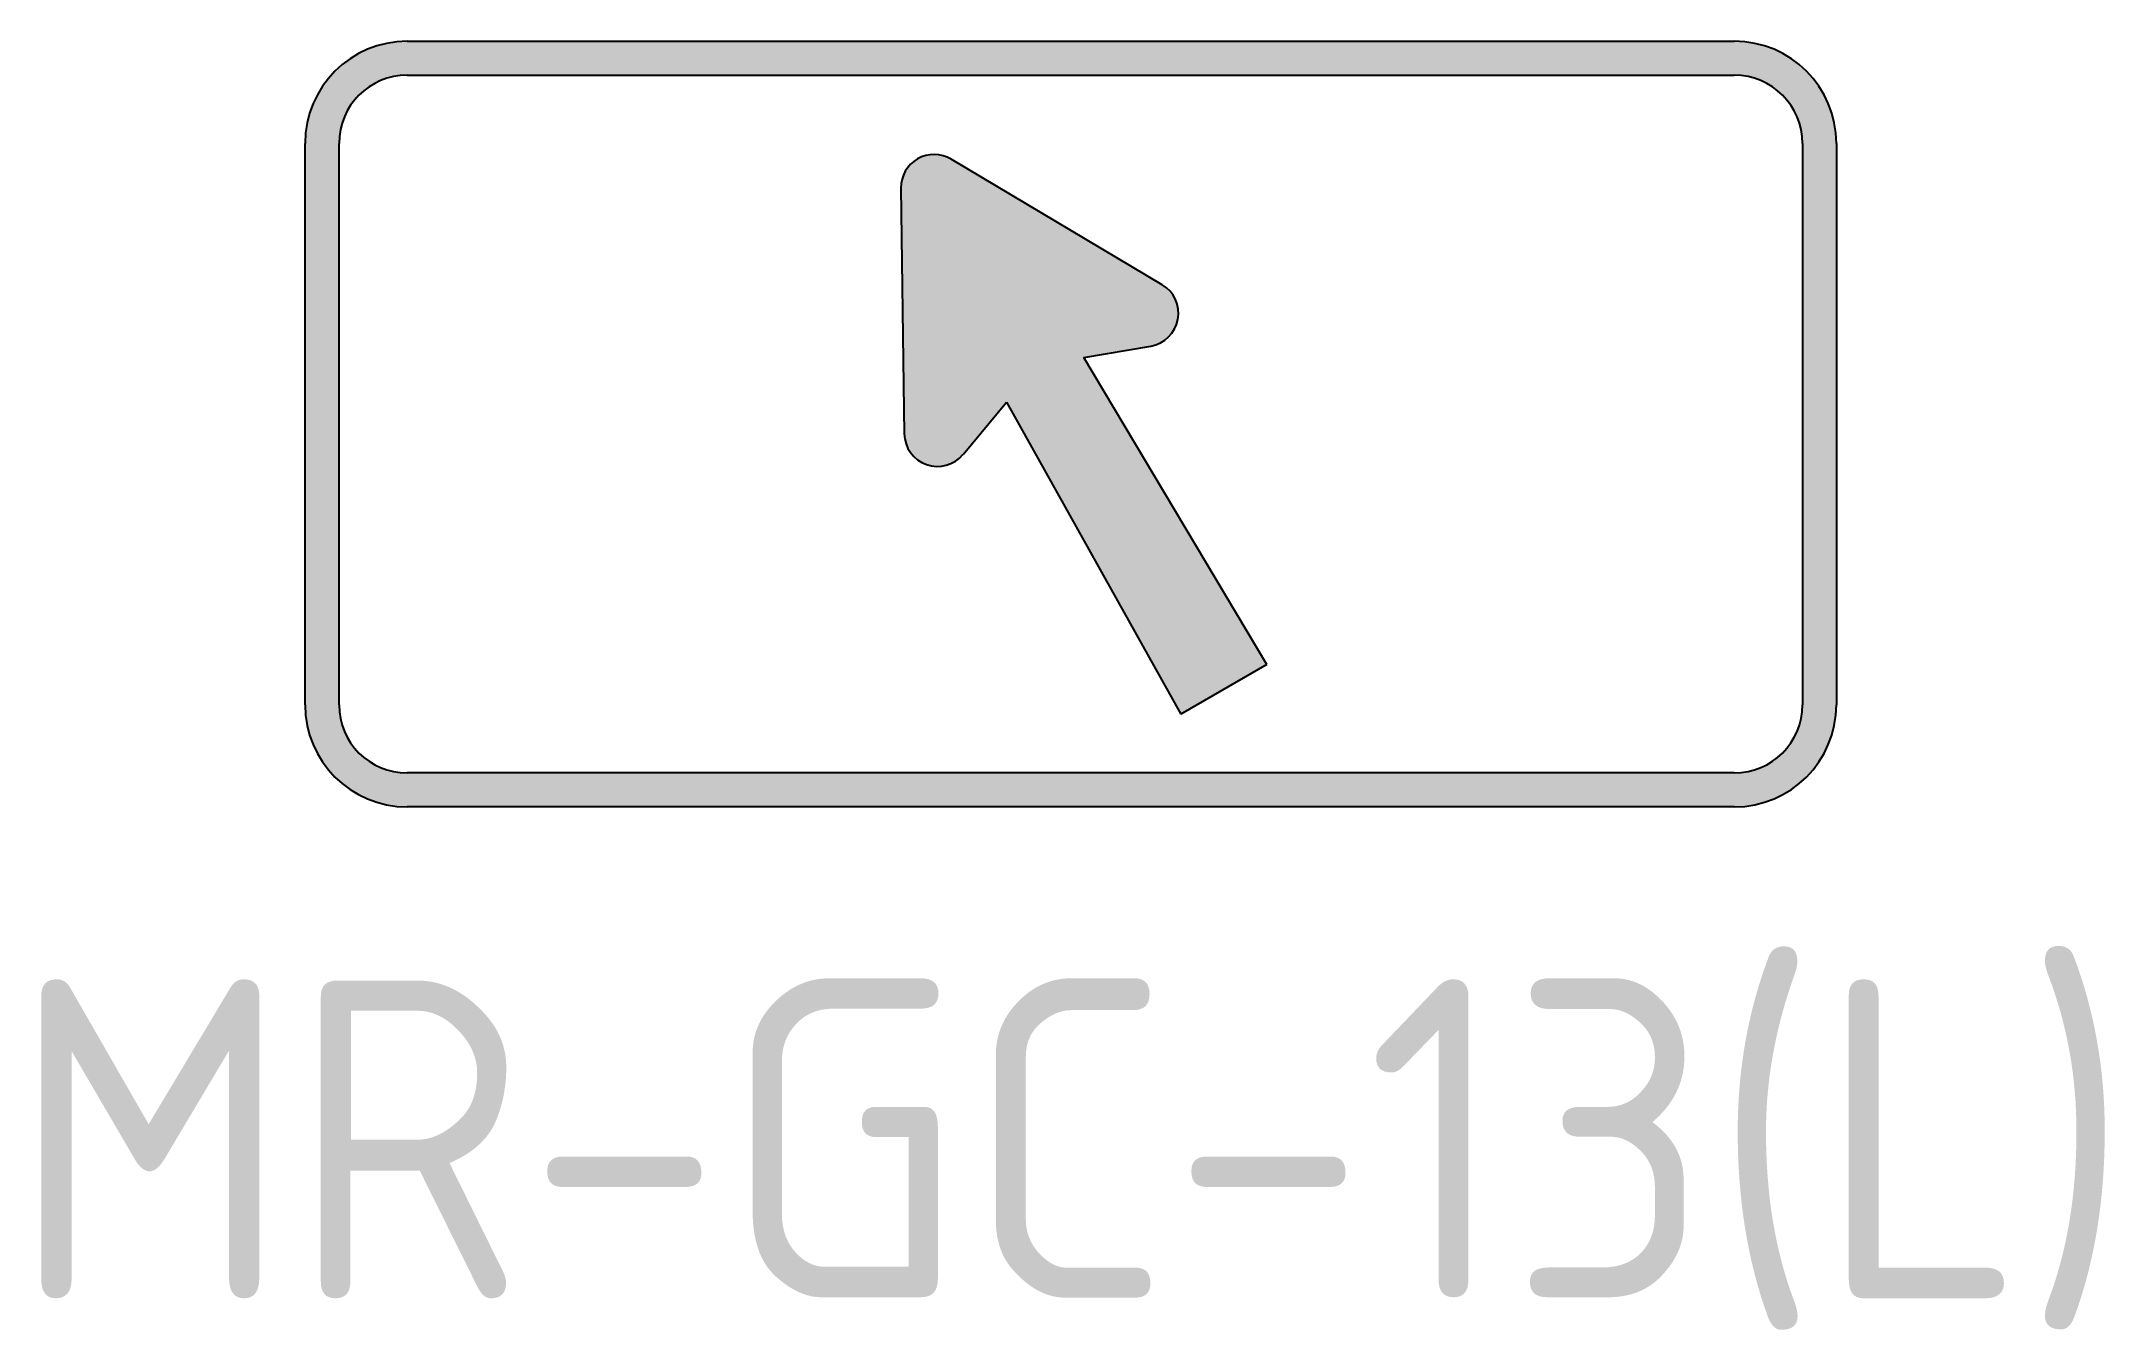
# Model space of a CAD drawing. Extents: x 224.7 to 240.8, y 149.2 to 159.3.
import ezdxf
from ezdxf.enums import TextEntityAlignment as Align

# ---------------------------------------------------------------- set-up
doc = ezdxf.new("R2010")
doc.units = 0
doc.header["$LTSCALE"] = 12
doc.header["$MEASUREMENT"] = 0
doc.layers.add('L18', color=4, linetype='CONTINUOUS')
doc.layers.add('T25', color=1, linetype='CONTINUOUS')
doc.styles.add('ISO', font='iso')

msp = doc.modelspace()

# ---------------------------------------------------------------- hatches: boundary and pattern name
at = {"layer": 'L18'}
h = msp.add_hatch(color=256, dxfattribs=at)
edge = h.paths.add_edge_path(flags=16)
edge.add_line((237.944, 153.52), (227.544, 153.52))
edge.add_arc((227.544, 154.054), 0.534, 180, 270, ccw=False)
edge.add_line((227.01, 154.054), (227.01, 158.454))
edge.add_arc((227.544, 158.454), 0.534, 90, 180, ccw=False)
edge.add_line((227.544, 158.988), (237.944, 158.988))
edge.add_arc((237.944, 158.454), 0.534, 0, 90, ccw=False)
edge.add_line((238.478, 158.454), (238.478, 154.054))
edge.add_arc((237.944, 154.054), 0.534, -90, 0, ccw=False)
edge = h.paths.add_edge_path(flags=0)
edge.add_line((232.241, 156.425), (233.607, 153.98))
edge.add_line((233.607, 153.98), (234.282, 154.37))
edge.add_line((234.282, 154.37), (232.847, 156.775))
edge.add_line((232.847, 156.775), (233.373, 156.866))
edge.add_arc((233.328, 157.122), 0.26, 279.8038, 419.2281)
edge.add_line((233.461, 157.346), (231.807, 158.331))
edge.add_arc((231.674, 158.107), 0.26, 59.2281, 180.7719)
edge.add_line((231.414, 158.104), (231.44, 156.179))
edge.add_arc((231.7, 156.182), 0.26, 180.7719, 320.1962)
edge.add_line((231.9, 156.016), (232.241, 156.425))
edge = h.paths.add_edge_path()
edge.add_line((237.944, 153.254), (227.544, 153.254))
edge.add_arc((227.544, 154.054), 0.8, 180, 270, ccw=False)
edge.add_line((226.744, 154.054), (226.744, 158.454))
edge.add_arc((227.544, 158.454), 0.8, 90, 180, ccw=False)
edge.add_line((227.544, 159.254), (237.944, 159.254))
edge.add_arc((237.944, 158.454), 0.8, 0, 90, ccw=False)
edge.add_line((238.744, 158.454), (238.744, 154.054))
edge.add_arc((237.944, 154.054), 0.8, -90, 0, ccw=False)

# ---------------------------------------------------------------- linework, layer by layer
for p, q in [((227.544, 159.254), (237.944, 159.254)), ((227.544, 158.988), (237.944, 158.988)), ((226.744, 154.054), (226.744, 158.454)), ((227.01, 154.054), (227.01, 158.454)), ((233.461, 157.346), (231.807, 158.331)), ((238.478, 158.454), (238.478, 154.054)), ((238.744, 158.454), (238.744, 154.054)), ((231.414, 158.104), (231.44, 156.179)), ((232.847, 156.775), (233.373, 156.866)), ((234.282, 154.37), (232.847, 156.775)), ((231.9, 156.016), (232.241, 156.425)), ((232.241, 156.425), (233.607, 153.98)), ((234.282, 154.37), (233.607, 153.98)), ((237.944, 153.52), (227.544, 153.52)), ((237.944, 153.254), (227.544, 153.254))]:
    msp.add_line(p, q, dxfattribs=at)
for centre, radius, start, end in [((227.544, 158.454), 0.8, 90, 180), ((237.944, 158.454), 0.8, 0, 90), ((227.544, 158.454), 0.534, 90, 180), ((237.944, 158.454), 0.534, 0, 90), ((231.674, 158.107), 0.26, 59.2281, 180.7719), ((233.328, 157.122), 0.26, 279.8038, 59.2281), ((231.7, 156.182), 0.26, 180.7719, 320.1962), ((227.544, 154.054), 0.8, 180, 270), ((227.544, 154.054), 0.534, 180, 270), ((237.944, 154.054), 0.534, 270, 0), ((237.944, 154.054), 0.8, 270, 0)]:
    msp.add_arc(centre, radius, start, end, dxfattribs=at)

# ---------------------------------------------------------------- texts
at = {"layer": 'T25', "style": 'ISO'}
msp.add_text('MR-GC-13(L)', height=2.5, dxfattribs=at).set_placement((232.746, 149.403), align=Align.CENTER)

doc.saveas('drawing.dxf')
